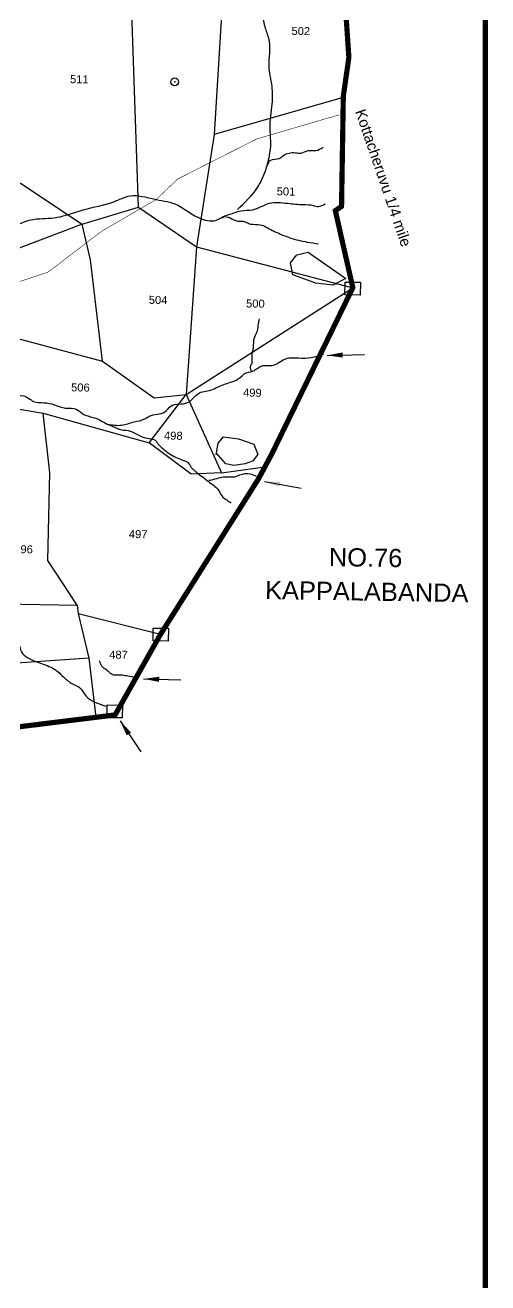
# Model space of a CAD drawing. Header units: feet. Extents: x 793020 to 798207, y 1563925 to 1571484.
# Drawn here: x 797317 to 798207, y 1565189 to 1567607 of the extents above; entities that cross this region are included whole.
import ezdxf
from ezdxf.enums import TextEntityAlignment as Align

# ---------------------------------------------------------------- set-up
doc = ezdxf.new("R2010")
doc.units = ezdxf.units.FT
doc.header["$LTSCALE"] = 15
doc.header["$MEASUREMENT"] = 0
doc.header["$PDMODE"] = 32
doc.header["$PDSIZE"] = 15
doc.linetypes.add('HIDDEN2', pattern=[0.1875, 0.125, -0.0625])
for name, color, linetype in [('HILL', 17, 'Continuous'), ('PLOT', 7, 'Continuous'), ('PLOT NO', 7, 'Continuous'), ('ROADS', 6, 'Continuous'), ('TANKS-STREAM', 4, 'Continuous'), ('TEXT', 1, 'Continuous'), ('text2', 7, 'Continuous'), ('VILLAGE STONES', 240, 'Continuous')]:
    doc.layers.add(name, color=color, linetype=linetype)
doc.layers.add('VILLAGE BOUNDRY', color=5, linetype='HIDDEN2', lineweight=100)
doc.styles.get("Standard").update_dxf_attribs({"font": 'arial.ttf'})
doc.linetypes.add('DOTS', pattern='A,1e-06,-3,["●",Standard,S=3,R=0,X=-1.25,Y=-1.25],-3', length=6.000001)
doc.dimstyles.get("Standard").update_dxf_attribs({"dimtxt": 0.18, "dimasz": 30, "dimexe": 0.18, "dimexo": 0.0625, "dimgap": 0.09, "dimtad": 0, "dimtih": 1, "dimtoh": 1, "dimdec": 4, "dimzin": 0, "dimdsep": 46, "dimtxsty": 'Standard', "dimcen": 0.09, "dimadec": 0, "dimazin": 0, "dimtfac": 1, "dimtdec": 4, "dimtofl": 0, "dimtmove": 0, "dimatfit": 3, "dimfxl": 1, "dimtolj": 1, "dimtzin": 0, "dimarcsym": 0})

msp = doc.modelspace()

# ---------------------------------------------------------------- linework, layer by layer
at = {"layer": 'HILL', "lineweight": -2, "elevation": -2.1}
for points in [[(797934.2, 1567119.9), (797908.9, 1567106.9), (797876.2, 1567111.1), (797832, 1567127.1), (797827.9, 1567149.8), (797839.9, 1567165.4), (797861.8, 1567170.7), (797934.2, 1567119.9)], [(797684.8, 1566780.7), (797688.6, 1566803.2), (797698.6, 1566815.4), (797727.5, 1566811.5), (797757.1, 1566801.5), (797764.9, 1566781.8), (797754.9, 1566768.9), (797740.6, 1566763.9), (797718.6, 1566760.2), (797703.3, 1566763.9), (797685.3, 1566784.1)]]:
    msp.add_lwpolyline(points, dxfattribs=at)
at = {"layer": 'PLOT', "lineweight": -2}
for points in [[(797708.2, 1567846.1), (797680.7, 1567396.9), (797647, 1567180.7)], [(797535.3, 1567257), (797515.9, 1567819.4)], [(797929.3, 1567468.1), (797680.7, 1567396.9)], [(797133, 1567232), (797308.3, 1567303.2), (797427.2, 1567224.6)], [(797177.3, 1567130.4), (797424.5, 1567223.8), (797535.3, 1567257), (797647, 1567180.7), (797947.6, 1567102.3)], [(797466.2, 1566960.8), (797443.3, 1567155.7), (797427.2, 1567224.6)], [(797647, 1567180.7), (797626.8, 1566896.8)], [(796983.9, 1567015), (797133.5, 1566958.3), (797127, 1566920.1), (797152.5, 1566920.4), (797256.5, 1566877.2), (797352.1, 1566860.7), (797556, 1566803.7), (797626.8, 1566896.8), (797947.6, 1567102.3)], [(797199.6, 1567032.4), (797466.2, 1566960.8), (797565.7, 1566890.4), (797626.8, 1566896.8), (797695.1, 1566746.5), (797778.6, 1566758.1)], [(796664.7, 1566770.9), (796880.1, 1566779.5), (796998, 1566772.1), (797019.2, 1566643.5), (797046.1, 1566506.5), (797090.6, 1566498.6), (797097.5, 1566472), (797187.4, 1566484.7), (797275.3, 1566494.5), (797417.4, 1566492), (797361.1, 1566578), (797364.8, 1566746.6), (797352.1, 1566860.7)], [(797695.1, 1566746.5), (797636.9, 1566743.9), (797556, 1566803.7)], [(797417.4, 1566492), (797419.1, 1566476.1), (797439.6, 1566390), (797453.6, 1566276.3)], [(797419.1, 1566476.1), (797577.8, 1566436)], [(797439.6, 1566390), (797097.3, 1566366.5)]]:
    msp.add_lwpolyline(points, dxfattribs=at)
at = {"layer": 'PLOT NO', "color": 5, "lineweight": -2, "const_width": 10, "elevation": -2.1}
msp.add_lwpolyline([(798202.3, 1571072.7), (793024.7, 1571072.7), (793024.7, 1563929.6), (798202.3, 1563929.6)], close=True, dxfattribs=at)
at = {"layer": 'ROADS', "linetype": 'DOTS', "lineweight": -2, "ltscale": 0.15, "const_width": 1, "elevation": -2.1}
msp.add_lwpolyline([(797265.9, 1567100.6), (797361.3, 1567132.1), (797464.2, 1567210.6), (797531.6, 1567249.8), (797569.3, 1567271.8), (797610.7, 1567311.2), (797763.2, 1567388.4), (797901.9, 1567429), (797921.1, 1567434.6)], dxfattribs=at)
at = {"layer": 'TANKS-STREAM', "lineweight": -2}
for points in [[(797725.9, 1567252.4, -2.1), (797764.2, 1567295.2, -2.1), (797776, 1567317.4, -2.1), (797784.6, 1567343.9, -2.1), (797789.9, 1567377.7, -2.1), (797788.5, 1567408.3, -2.1), (797792.6, 1567455.2, -2.1), (797792.2, 1567489.1, -2.1), (797786.6, 1567529.7, -2.1), (797787.3, 1567575.7, -2.1), (797780.5, 1567598.7, -2.1), (797773.8, 1567625, -2.1), (797767.6, 1567655.7, -2.1), (797766.9, 1567672.8, -2.1), (797765, 1567705.3, -2.1), (797768, 1567711.7, -2.1), (797766.9, 1567736, -2.1), (797774.1, 1567765, -2.1), (797780.1, 1567786.3, -2.1), (797779.1, 1567813.1, -2.1), (797785.7, 1567835.8, -2.1), (797795.2, 1567860.8, -2.1), (797799.2, 1567901.3, -2.1), (797791.7, 1567941.5, -2.1), (797792, 1567962, -2.1), (797793, 1567994.9, -2.1), (797795.9, 1568023.7, -2.1), (797796.8, 1568051.8, -2.1), (797809.5, 1568073.1, -2.1), (797820.2, 1568083.9, -2.1), (797831.5, 1568102.8, -2.1), (797845.5, 1568111.2, -2.1), (797856.1, 1568117.7, -2.1), (797878.7, 1568127.3, -2.1), (797887.8, 1568131, -2.1)], [(797783.2, 1567337.7, -2.1), (797789.7, 1567347.7, -2.1), (797806.2, 1567350.8, -2.1), (797814.3, 1567356.6, -2.1), (797837.1, 1567361.7, -2.1), (797848.1, 1567361.1, -2.1), (797861.7, 1567365.9, -2.1), (797876.4, 1567366.1, -2.1), (797890.4, 1567372.2, -2.1)], [(796835, 1567142.1, -2.1), (796854.9, 1567132.7, -2.1), (796862.9, 1567125.4, -2.1), (796908.6, 1567117.1, -2.1), (796936.3, 1567115.7, -2.1), (796995.2, 1567127.1, -2.1), (797030.5, 1567128, -2.1), (797046.6, 1567135.4, -2.1), (797067.9, 1567135, -2.1), (797126.6, 1567148, -2.1), (797139.3, 1567163.3, -2.1), (797202.5, 1567182.6, -2.1), (797247.1, 1567195.7, -2.1), (797277.8, 1567207.6, -2.1), (797289.9, 1567216, -2.1), (797307.7, 1567225.7, -2.1), (797327.9, 1567232.6, -2.1), (797373.1, 1567236.8, -2.1), (797396.1, 1567241.7, -2.1), (797429.2, 1567252.1, -2.1), (797487.6, 1567267.4, -2.1), (797519.8, 1567278.8, -2.1), (797564.1, 1567272.9, -2.1), (797605.5, 1567263.2, -2.1), (797657.8, 1567234.2, -2.1), (797686.9, 1567232.8, -2.1), (797695.5, 1567237.4, -2.1), (797720.5, 1567246.6, -2.1), (797732, 1567250.2, -2.1), (797755, 1567252.2, -2.1), (797787.1, 1567264.6, -2.1), (797822, 1567264.5, -2.1), (797852.5, 1567262.1, -2.1), (797871.6, 1567260.4, -2.1), (797881.6, 1567258.3, -2.1), (797894.5, 1567263.8, -2.1)], [(797696.5, 1567236.4, -2.1), (797698.4, 1567237.8, -2.1), (797726, 1567230.3, -2.1), (797736, 1567230.1, -2.1), (797741.7, 1567228.1, -2.1), (797751.7, 1567224.6, -2.1), (797769.3, 1567223.4, -2.1), (797792.5, 1567212.5, -2.1), (797802, 1567208.1, -2.1), (797826.7, 1567198.2, -2.1), (797859.9, 1567190, -2.1), (797881.9, 1567186.8, -2.1)], [(797753.3, 1566940, -2.1), (797751, 1566950.9, -2.1), (797753.7, 1566957.9, -2.1), (797753.9, 1566971.2, -2.1), (797755.8, 1566983.2, -2.1), (797757.5, 1567001.6, -2.1), (797761.4, 1567013.7, -2.1), (797764.1, 1567019.5, -2.1), (797766.1, 1567033.3, -2.1), (797768.3, 1567042.2, -2.1)], [(797475.6, 1566840, -2.1), (797502.9, 1566838, -2.1), (797526.9, 1566844.2, -2.1), (797547.5, 1566850, -2.1), (797556, 1566855.2, -2.1), (797585.9, 1566863.4, -2.1), (797597.5, 1566874.4, -2.1), (797629.6, 1566881.3, -2.1), (797645.7, 1566894.7, -2.1), (797655.1, 1566901.1, -2.1), (797668.2, 1566903.7, -2.1), (797693.3, 1566913.6, -2.1), (797718.9, 1566922.8, -2.1), (797734.6, 1566932.5, -2.1), (797738.7, 1566936.4, -2.1), (797755.8, 1566942.1, -2.1), (797774.6, 1566952.6, -2.1), (797791.1, 1566952.4, -2.1), (797818.5, 1566965.7, -2.1), (797843.9, 1566967.2, -2.1), (797867.2, 1566968, -2.1), (797891.9, 1566974.8, -2.1)], [(797038.1, 1566917.8, -2.1), (797052.5, 1566915.1, -2.1), (797057.6, 1566916.6, -2.1), (797071.2, 1566919, -2.1), (797080.1, 1566920.7, -2.1), (797094.6, 1566921.1, -2.1), (797106.4, 1566924.9, -2.1), (797117.1, 1566927.6, -2.1), (797124.4, 1566928.2, -2.1), (797129.7, 1566927.4, -2.1), (797140.2, 1566927, -2.1), (797156.5, 1566927.8, -2.1), (797165, 1566922.4, -2.1), (797169.7, 1566923.6, -2.1), (797173.5, 1566926.2, -2.1), (797187.2, 1566925.9, -2.1), (797195.2, 1566922.1, -2.1), (797208.3, 1566919.4, -2.1), (797213.9, 1566919.6, -2.1), (797232.1, 1566911.2, -2.1), (797246.4, 1566904.9, -2.1), (797250.9, 1566902, -2.1), (797268.3, 1566899.7, -2.1), (797274.2, 1566898.6, -2.1), (797286.9, 1566894.9, -2.1), (797294.1, 1566893.4, -2.1), (797314, 1566894.4, -2.1), (797333.6, 1566883.7, -2.1), (797353, 1566881.2, -2.1), (797374, 1566877.2, -2.1), (797395.2, 1566870.6, -2.1), (797415.6, 1566868.9, -2.1), (797428, 1566859.8, -2.1), (797432.6, 1566857.4, -2.1), (797453.1, 1566851.3, -2.1), (797478, 1566838.6, -2.1), (797493.5, 1566832.4, -2.1), (797499.1, 1566830, -2.1), (797515.2, 1566827.7, -2.1), (797546.5, 1566814.4, -2.1), (797559.4, 1566811.6, -2.1), (797569.2, 1566807.2, -2.1), (797572.5, 1566801.9, -2.1), (797577.7, 1566796.8, -2.1), (797595.3, 1566782.8, -2.1), (797619, 1566771.3, -2.1), (797626.2, 1566768.5, -2.1), (797630.7, 1566765.7, -2.1), (797636.6, 1566756.8, -2.1), (797644.6, 1566749.8, -2.1), (797652.1, 1566743.2, -2.1), (797663.2, 1566735, -2.1), (797669.7, 1566729.4, -2.1), (797687.8, 1566714.7, -2.1), (797695.6, 1566701.8, -2.1), (797705.1, 1566694.1, -2.1), (797713.5, 1566688.4, -2.1)], [(797670.6, 1566731.9, -2.1), (797675.7, 1566732.8, -2.1), (797689.7, 1566736.5, -2.1), (797701.3, 1566738.8, -2.1), (797720.3, 1566738.9, -2.1), (797730.2, 1566742.3, -2.1), (797750.2, 1566744.5, -2.1), (797761.9, 1566739.8, -2.1)], [(797180.2, 1566487.4, -2.1), (797186.2, 1566479.2, -2.1), (797193.1, 1566475.4, -2.1), (797200.8, 1566469.1, -2.1), (797213, 1566459.5, -2.1), (797223.9, 1566451.6, -2.1), (797256.9, 1566439.6, -2.1), (797282.2, 1566425.4, -2.1), (797306.2, 1566413.2, -2.1), (797308.5, 1566405.8, -2.1), (797334, 1566384.9, -2.1), (797362.9, 1566374.2, -2.1), (797373.1, 1566369.1, -2.1), (797393.7, 1566351.6, -2.1), (797410.7, 1566339.5, -2.1), (797421.7, 1566333.6, -2.1), (797434.1, 1566317.8, -2.1), (797472.3, 1566298, -2.1)], [(797530.6, 1566352.3), (797515.1, 1566355.3, -2.1), (797504.8, 1566357, -2.1), (797499.5, 1566357.4, -2.1), (797487.7, 1566357.6, -2.1), (797481.6, 1566360.7, -2.1), (797474.5, 1566366.6, -2.1), (797464.7, 1566374.7, -2.1), (797460.6, 1566384.7, -2.1)]]:
    msp.add_spline(points, degree=3, dxfattribs=at)
at = {"layer": 'text2', "color": 3}
msp.add_point((797605, 1567498), dxfattribs=at)
at = {"layer": 'VILLAGE BOUNDRY', "lineweight": -2, "ltscale": 10, "const_width": 10}
msp.add_lwpolyline([(797109.8, 1566233.9), (797490.3, 1566280.8), (797577.8, 1566436), (797765.7, 1566734), (797791.5, 1566782.1), (797947.6, 1567102.3), (797914, 1567250.3), (797925.9, 1567258.6), (797929.3, 1567470.3), (797940, 1567544.9), (797924.1, 1567779.4)], dxfattribs=at)
at = {"layer": 'VILLAGE STONES', "lineweight": -2, "elevation": -2.1}
for points in [[(797961.7, 1567088), (797932.5, 1567088.4), (797932.9, 1567113.1), (797962.1, 1567112.7)], [(797592.5, 1566422.7), (797563.3, 1566423.2), (797563.7, 1566447.9), (797592.9, 1566447.4)], [(797504, 1566275), (797474.8, 1566275.5), (797475.2, 1566300.1), (797504.3, 1566299.7)]]:
    msp.add_lwpolyline(points, close=True, dxfattribs=at)

# ---------------------------------------------------------------- texts
at = {"layer": 'PLOT NO', "lineweight": -2}
for s, p in [('502', (797847.6, 1567595.8, -2.1)), ('511', (797421.7, 1567503, -2.1)), ('501', (797819.1, 1567287.3, -2.1)), ('504', (797573.1, 1567078.7, -2.1)), ('500', (797760.2, 1567071.7, -2.1)), ('506', (797423.6, 1566910.4, -2.1)), ('499', (797754.4, 1566900.4, -2.1)), ('498', (797602.3, 1566817.7, -2.1)), ('497', (797534.7, 1566628.4, -2.1)), ('496', (797314.3, 1566599.4, -2.1)), ('487', (797496.9, 1566396.6, -2.1))]:
    msp.add_text(s, height=15.38, rotation=359.0965, dxfattribs=at).set_placement(p, align=Align.MIDDLE_CENTER)
msp.add_text('Kottacheruvu 1/4 mile', height=20.509, rotation=288.8892, dxfattribs=at).set_placement((797951.8, 1567441.2, -2.1))
at = {"layer": 'TEXT', "lineweight": -2}
for s, p in [('NO.76', (797901.3, 1566567.1, -2.1)), ('KAPPALABANDA', (797778.6, 1566503.7, -2.1))]:
    msp.add_text(s, height=35, rotation=359.0965, dxfattribs=at).set_placement(p)

# ---------------------------------------------------------------- leaders
at = {"layer": 'PLOT NO', "color": 5, "lineweight": -2}
for points in [[(797898.2, 1566972.1, -2.1), (797970, 1566973.9, -2.1)], [(797777.4, 1566729.5, -2.1), (797848, 1566717, -2.1)], [(797545.1, 1566350.2, -2.1), (797616.8, 1566348, -2.1)], [(797500.1, 1566269.2, -2.1), (797540.1, 1566209.6, -2.1)]]:
    msp.add_leader(points, dimstyle='Standard', override={"dimgap": 0.09, "dimtad": 0}, dxfattribs=at)

doc.saveas('drawing.dxf')
